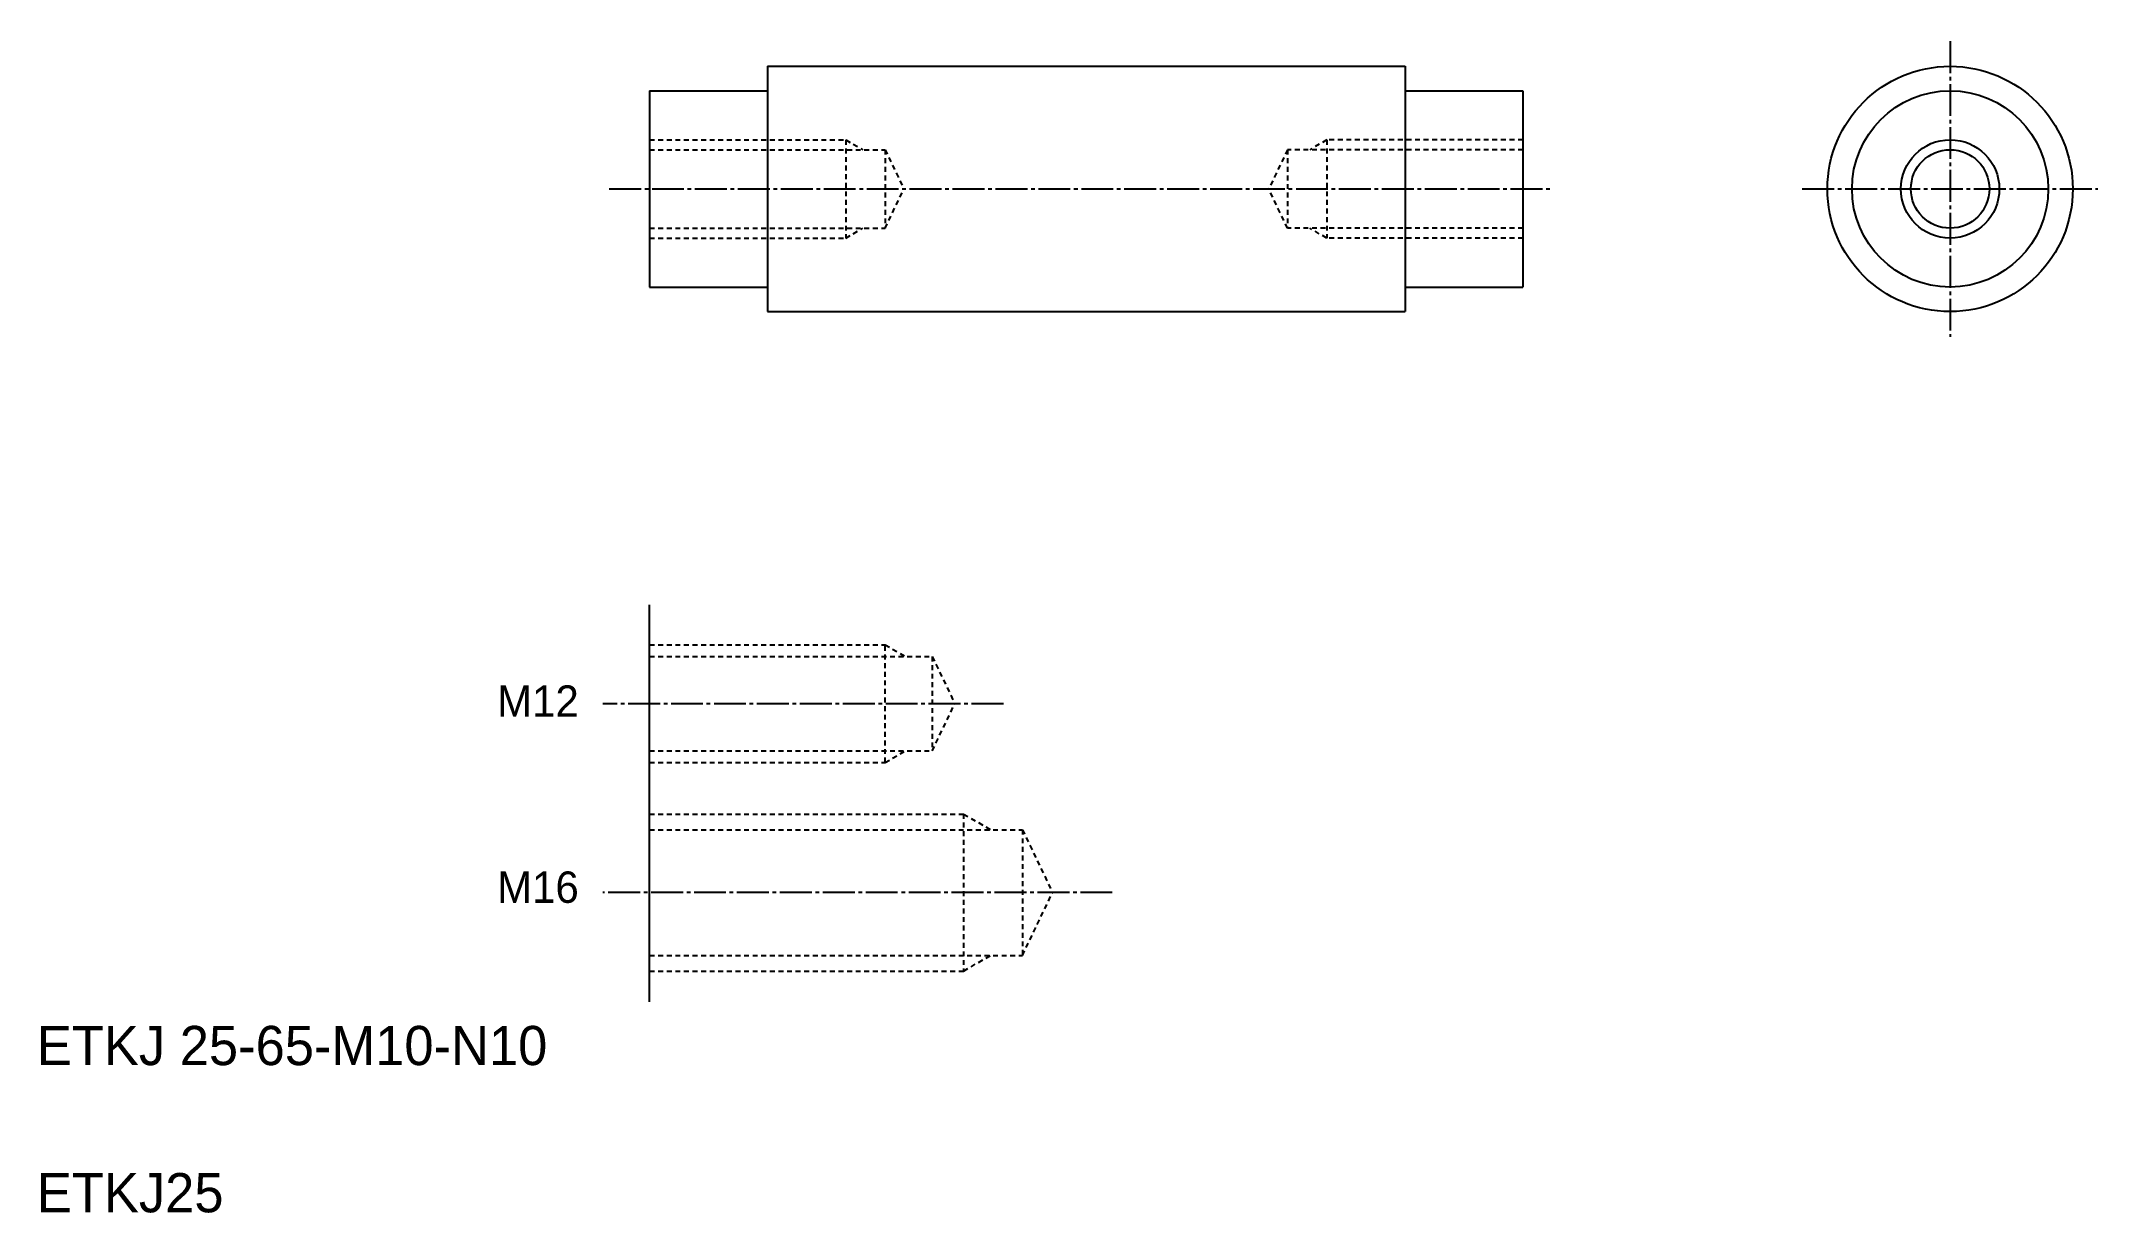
# Model space of a CAD drawing. Extents: x 10 to 220, y 10 to 129.
import ezdxf
from ezdxf.enums import TextEntityAlignment as Align

# ---------------------------------------------------------------- set-up
doc = ezdxf.new("R2010")
doc.units = 0
doc.header["$LTSCALE"] = 0.25
doc.linetypes.add('CENTER', pattern=[17.5, 13, -1.5, 1.5, -1.5])
doc.linetypes.add('DASHED', pattern=[3.5, 2, -1.5])
doc.layers.get('0').update_dxf_attribs({"linetype": 'CONTINUOUS'})
doc.layers.add('CENTER', color=1, linetype='CENTER')
doc.styles.get("Standard").update_dxf_attribs({"font": 'txt', "height": 3.2})

msp = doc.modelspace()

# ---------------------------------------------------------------- linework, layer by layer
at = {"color": 7, "linetype": 'CONTINUOUS'}
for p, q in [((84.45, 126.8), (149.45, 126.8)), ((84.45, 126.8), (84.45, 101.8)), ((149.45, 126.8), (149.45, 101.8)), ((72.45, 124.3), (72.45, 104.3)), ((72.45, 124.3), (84.45, 124.3)), ((149.45, 124.3), (161.45, 124.3)), ((161.45, 124.3), (161.45, 104.3)), ((72.45, 104.3), (84.45, 104.3)), ((149.45, 104.3), (161.45, 104.3)), ((84.45, 101.8), (149.45, 101.8))]:
    msp.add_line(p, q, dxfattribs=at)
at = {"color": 3, "linetype": 'DASHED'}
for p, q in [((72.45, 119.3), (92.45, 119.3)), ((72.45, 118.3), (96.45, 118.3)), ((92.45, 119.3), (92.45, 109.3)), ((92.45, 119.3), (94.18, 118.3)), ((96.45, 118.3), (96.45, 110.3)), ((96.45, 118.3), (98.36, 114.3)), ((137.45, 118.3), (135.55, 114.3)), ((161.45, 118.3), (137.45, 118.3)), ((137.45, 118.3), (137.45, 110.3)), ((141.45, 119.3), (139.72, 118.3)), ((161.45, 119.3), (141.45, 119.3)), ((141.45, 119.3), (141.45, 109.3)), ((96.45, 110.3), (98.36, 114.3)), ((137.45, 110.3), (135.55, 114.3)), ((72.45, 110.3), (96.45, 110.3)), ((72.45, 109.3), (92.45, 109.3)), ((92.45, 109.3), (94.18, 110.3)), ((161.45, 110.3), (137.45, 110.3)), ((141.45, 109.3), (139.72, 110.3)), ((161.45, 109.3), (141.45, 109.3)), ((72.45, 67.84), (96.45, 67.84)), ((96.45, 55.84), (96.45, 67.84)), ((96.45, 67.84), (98.53, 66.64)), ((72.45, 66.64), (101.25, 66.64)), ((101.25, 66.64), (103.54, 61.84)), ((101.25, 66.64), (101.25, 57.04)), ((101.25, 57.04), (103.54, 61.84)), ((72.45, 57.04), (101.25, 57.04)), ((96.45, 55.84), (98.53, 57.04)), ((72.45, 55.84), (96.45, 55.84)), ((72.45, 50.59), (104.45, 50.59)), ((104.45, 50.59), (104.45, 34.59)), ((104.45, 50.59), (107.22, 48.99)), ((72.45, 48.99), (110.45, 48.99)), ((110.45, 48.99), (110.45, 36.19)), ((110.45, 48.99), (113.5, 42.59)), ((110.45, 36.19), (113.5, 42.59)), ((72.45, 36.19), (110.45, 36.19)), ((104.45, 34.59), (107.22, 36.19)), ((72.45, 34.59), (104.45, 34.59))]:
    msp.add_line(p, q, dxfattribs=at)
for p, q in [((161.45, 119.3), (161.45, 119.3)), ((161.45, 114.3), (161.45, 114.3)), ((72.45, 31.44), (72.45, 71.9))]:
    msp.add_line(p, q)
for radius in [12.5, 10, 4]:
    msp.add_circle((204.98, 114.3), radius)
at = {"color": 3}
msp.add_circle((204.98, 114.3), 5.01, dxfattribs=at)
at = {"layer": 'CENTER', "color": 1, "linetype": 'CENTER'}
for p, q in [((204.98, 129.36), (204.98, 99.24)), ((68.32, 114.3), (164.2, 114.3)), ((189.91, 114.3), (220.04, 114.3)), ((108.51, 61.84), (67.68, 61.84)), ((119.6, 42.59), (67.68, 42.59))]:
    msp.add_line(p, q, dxfattribs=at)

# ---------------------------------------------------------------- texts
at = {"color": 7, "linetype": 'CONTINUOUS'}
for s, p in [('M12', (65.23, 62.1)), ('M16', (65.23, 43.14))]:
    msp.add_text(s, height=3.2, dxfattribs=at).set_placement(p, align=Align.MIDDLE_RIGHT)
for s, p in [('ETKJ 25-65-M10-N10', (10, 25)), ('ETKJ25', (10, 10))]:
    msp.add_text(s, height=4).set_placement(p)

doc.saveas('drawing.dxf')
